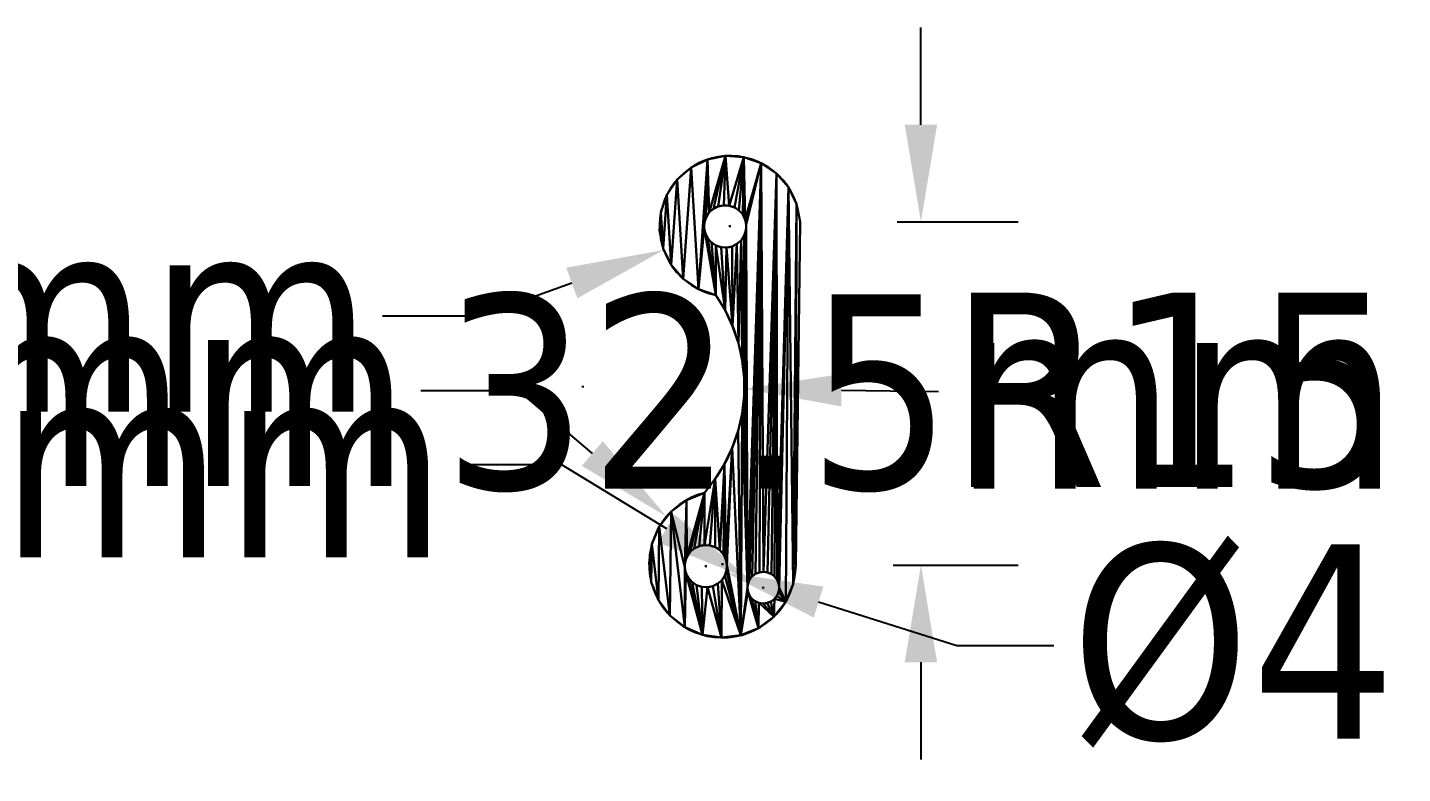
# Model space of a CAD drawing. Extents: x 8092 to 8804, y 9667 to 10646.
# Drawn here: x 8556.8 to 8687.2, y 10575.3 to 10646 of the extents above; entities that cross this region are included whole.
import ezdxf

# ---------------------------------------------------------------- set-up
doc = ezdxf.new("R2010")
doc.units = 0
doc.layers.get('0').update_dxf_attribs({"color": 13, "linetype": 'CONTINUOUS'})
doc.layers.get('DEFPOINTS').update_dxf_attribs({"linetype": 'CONTINUOUS'})
doc.styles.add('TAHOMA', font='tahoma.ttf')
doc.dimstyles.new('DIMSTYLE32', dxfattribs={"dimtxt": 18.495202, "dimasz": 9.247601, "dimexe": 9.247601, "dimexo": 9.247601, "dimgap": 1.84952, "dimtad": 0, "dimtih": 1, "dimtoh": 1, "dimdec": 1, "dimzin": 0, "dimtxsty": 'TAHOMA', "dimcen": 0.09, "dimazin": 3, "dimtfac": 1, "dimtdec": 4, "dimtofl": 0, "dimtmove": 0, "dimatfit": 3, "dimtolj": 1, "dimtzin": 0})
doc.dimstyles.new('DIMSTYLE33', dxfattribs={"dimtxt": 18.426855, "dimasz": 9.213428, "dimexe": 9.213428, "dimexo": 9.213428, "dimgap": 1.842686, "dimtad": 0, "dimtih": 1, "dimtoh": 1, "dimdec": 1, "dimzin": 0, "dimtxsty": 'TAHOMA', "dimcen": 0.09, "dimazin": 3, "dimtfac": 1, "dimtdec": 4, "dimtofl": 0, "dimtmove": 0, "dimatfit": 3, "dimtolj": 1, "dimtzin": 0})
doc.dimstyles.new('DIMSTYLE34', dxfattribs={"dimtxt": 18.466492, "dimasz": 9.233246, "dimexe": 9.233246, "dimexo": 9.233246, "dimgap": 1.846649, "dimtad": 0, "dimtih": 1, "dimtoh": 1, "dimdec": 1, "dimzin": 0, "dimtxsty": 'TAHOMA', "dimcen": 0.09, "dimazin": 3, "dimtfac": 1, "dimtdec": 4, "dimtofl": 0, "dimtmove": 0, "dimatfit": 3, "dimtolj": 1, "dimtzin": 0})
doc.dimstyles.new('DIMSTYLE35', dxfattribs={"dimtxt": 18.425101, "dimasz": 9.21255, "dimexe": 9.21255, "dimexo": 9.21255, "dimgap": 1.84251, "dimtad": 0, "dimtih": 1, "dimtoh": 1, "dimdec": 1, "dimzin": 0, "dimtxsty": 'TAHOMA', "dimcen": 0.09, "dimazin": 3, "dimtfac": 1, "dimtdec": 4, "dimtofl": 0, "dimtmove": 0, "dimatfit": 3, "dimtolj": 1, "dimtzin": 0})

# ---------------------------------------------------------------- blocks, each defined once
blk = doc.blocks.new('*D88')
at = {"color": 0}
for p, q in [((8594.12, 10611.63), (8603.35, 10611.63)), ((8603.35, 10611.63), (8610.38, 10605.65)), ((8622.64, 10595.16), (8622.82, 10595.16)), ((8622.73, 10595.07), (8622.73, 10595.25))]:
    blk.add_line(p, q, dxfattribs=at)
blk.add_solid([(8609.39, 10604.48), (8611.38, 10606.82), (8617.42, 10599.67)], dxfattribs=at)
at = {"layer": 'DEFPOINTS', "color": 0}
for p in [(8617.42, 10599.67), (8622.73, 10595.16)]:
    blk.add_point(p, dxfattribs=at)
at = {"color": 0, "insert": (8547.08, 10611.63), "char_height": 18.466, "attachment_point": 5, "style": 'TAHOMA'}
blk.add_mtext('\\A1;R7.0mm', dxfattribs=at)
blk = doc.blocks.new('*D89')
at = {"color": 0}
for p, q in [((8623.33, 10627.21), (8623.51, 10627.21)), ((8623.42, 10627.12), (8623.42, 10627.3)), ((8599.74, 10618.69), (8608.44, 10621.82)), ((8590.5, 10618.69), (8599.74, 10618.69))]:
    blk.add_line(p, q, dxfattribs=at)
blk.add_solid([(8608.97, 10620.37), (8607.92, 10623.27), (8617.15, 10624.95)], dxfattribs=at)
at = {"layer": 'DEFPOINTS', "color": 0}
for p in [(8623.42, 10627.21), (8617.15, 10624.95)]:
    blk.add_point(p, dxfattribs=at)
at = {"color": 0, "insert": (8543.39, 10618.69), "char_height": 18.495, "attachment_point": 5, "style": 'TAHOMA'}
blk.add_mtext('\\A1;R6.7mm', dxfattribs=at)
blk = doc.blocks.new('*D90')
at = {"color": 0}
for p, q in [((8609.39, 10611.99), (8609.57, 10611.99)), ((8609.48, 10611.9), (8609.48, 10612.08)), ((8634, 10611.65), (8643.21, 10611.52))]:
    blk.add_line(p, q, dxfattribs=at)
blk.add_solid([(8634.02, 10613.19), (8633.98, 10610.12), (8624.79, 10611.78)], dxfattribs=at)
at = {"layer": 'DEFPOINTS', "color": 0}
for p in [(8609.48, 10611.99), (8624.79, 10611.78)]:
    blk.add_point(p, dxfattribs=at)
at = {"color": 0, "insert": (8697.06, 10611.52), "char_height": 18.4251, "attachment_point": 5, "style": 'TAHOMA'}
blk.add_mtext('\\A1;R15.3mm', dxfattribs=at)
blk = doc.blocks.new('*D100')
at = {"color": 0}
for p, q in [((8641.54, 10636.83), (8641.54, 10646.05)), ((8639.3, 10627.62), (8650.75, 10627.62)), ((8638.91, 10595.07), (8650.75, 10595.07)), ((8641.54, 10585.86), (8641.54, 10576.65))]:
    blk.add_line(p, q, dxfattribs=at)
for points in [[(8640, 10636.83), (8643.07, 10636.83), (8641.54, 10627.62)], [(8643.07, 10585.86), (8640, 10585.86), (8641.54, 10595.07)]]:
    blk.add_solid(points, dxfattribs=at)
at = {"layer": 'DEFPOINTS', "color": 0}
for p in [(8630.08, 10627.62), (8629.69, 10595.07), (8641.54, 10595.07)]:
    blk.add_point(p, dxfattribs=at)
at = {"color": 0, "insert": (8641.54, 10611.35), "char_height": 18.427, "attachment_point": 5, "style": 'TAHOMA'}
blk.add_mtext('\\A1;32.5mm', dxfattribs=at)
blk = doc.blocks.new('*D110')
at = {"color": 0}
for p, q in [((8621.06, 10594.97), (8621.24, 10594.97)), ((8621.15, 10594.88), (8621.15, 10595.06)), ((8644.93, 10587.4), (8631.84, 10591.56)), ((8654.14, 10587.4), (8644.93, 10587.4))]:
    blk.add_line(p, q, dxfattribs=at)
blk.add_solid([(8632.3, 10593.03), (8631.37, 10590.1), (8623.06, 10594.36)], dxfattribs=at)
at = {"layer": 'DEFPOINTS', "color": 0}
for p in [(8619.25, 10595.57), (8623.06, 10594.36)]:
    blk.add_point(p, dxfattribs=at)
at = {"color": 0, "insert": (8702.7, 10587.4), "char_height": 18.4251, "attachment_point": 5, "style": 'TAHOMA'}
blk.add_mtext('\\A1;%%c4.0mm', dxfattribs=at)
blk = doc.blocks.new('*D111')
at = {"color": 0}
for p, q in [((8598.22, 10604.61), (8607.47, 10604.61)), ((8607.47, 10604.61), (8617.42, 10598.53)), ((8626.5, 10592.93), (8626.68, 10592.93)), ((8626.59, 10592.84), (8626.59, 10593.02))]:
    blk.add_line(p, q, dxfattribs=at)
blk.add_solid([(8616.61, 10597.22), (8618.22, 10599.85), (8625.31, 10593.71)], dxfattribs=at)
at = {"layer": 'DEFPOINTS', "color": 0}
for p in [(8625.31, 10593.71), (8627.87, 10592.15)]:
    blk.add_point(p, dxfattribs=at)
at = {"color": 0, "insert": (8549.48, 10604.61), "char_height": 18.4952, "attachment_point": 5, "style": 'TAHOMA'}
blk.add_mtext('\\A1;%%c3.0mm', dxfattribs=at)

msp = doc.modelspace()

# ---------------------------------------------------------------- linework, layer by layer
for p, q in [((8621.31, 10633.54, 16.07), (8621.31, 10633.54, 17.7)), ((8623.02, 10633.87, 16.07), (8623.02, 10633.87, 17.7)), ((8624.75, 10633.75, 16.07), (8624.75, 10633.75, 17.7)), ((8619.74, 10632.78, 16.07), (8619.74, 10632.78, 17.7)), ((8626.4, 10633.18, 16.07), (8626.4, 10633.18, 17.7)), ((8627.84, 10632.21, 16.07), (8627.84, 10632.21, 17.7)), ((8618.43, 10631.64, 16.07), (8618.43, 10631.64, 17.7)), ((8628.99, 10630.9, 16.07), (8628.99, 10630.9, 17.7)), ((8617.45, 10630.19, 16.07), (8617.45, 10630.19, 17.7)), ((8616.88, 10628.55, 16.07), (8616.88, 10628.55, 17.7)), ((8629.75, 10629.33, 16.07), (8629.75, 10629.33, 17.7)), ((8616.76, 10626.81, 16.07), (8616.76, 10626.81, 17.7)), ((8630.08, 10627.62, 17.7), (8629.69, 10595.07, 17.7)), ((8630.08, 10627.62, 16.07), (8629.69, 10595.07, 16.07)), ((8630.08, 10627.62, 16.07), (8630.08, 10627.62, 17.7)), ((8617.1, 10625.1, 16.07), (8617.1, 10625.1, 17.7)), ((8617.86, 10623.53, 16.07), (8617.86, 10623.53, 17.7)), ((8619, 10622.22, 16.07), (8619, 10622.22, 17.7)), ((8620.44, 10621.24, 16.07), (8620.44, 10621.24, 17.7)), ((8622.09, 10620.68, 16.07), (8622.09, 10620.68, 17.7)), ((8622.97, 10619.24, 16.07), (8622.97, 10619.24, 17.7)), ((8623.68, 10617.71, 16.07), (8623.68, 10617.71, 17.7)), ((8624.23, 10616.11, 16.07), (8624.23, 10616.11, 17.7)), ((8624.59, 10614.47, 16.07), (8624.59, 10614.47, 17.7)), ((8624.77, 10612.79, 16.07), (8624.77, 10612.79, 17.7)), ((8624.77, 10611.11, 16.07), (8624.77, 10611.11, 17.7)), ((8624.58, 10609.43, 16.07), (8624.58, 10609.43, 17.7)), ((8624.2, 10607.79, 16.07), (8624.2, 10607.79, 17.7)), ((8623.65, 10606.19, 16.07), (8623.65, 10606.19, 17.7)), ((8622.93, 10604.67, 16.07), (8622.93, 10604.67, 17.7)), ((8622.04, 10603.24, 16.07), (8622.04, 10603.24, 17.7)), ((8619.32, 10601.23, 16.07), (8619.32, 10601.23, 17.7)), ((8621.01, 10601.91, 16.07), (8621.01, 10601.91, 17.7)), ((8617.86, 10600.14, 16.07), (8617.86, 10600.14, 17.7)), ((8616.73, 10598.72, 16.07), (8616.73, 10598.72, 17.7)), ((8616.02, 10597.04, 16.07), (8616.02, 10597.04, 17.7)), ((8615.76, 10595.24, 16.07), (8615.76, 10595.24, 17.7)), ((8629.69, 10595.07, 16.07), (8629.69, 10595.07, 17.7)), ((8615.97, 10593.44, 16.07), (8615.97, 10593.44, 17.7)), ((8629.43, 10593.27, 16.07), (8629.43, 10593.27, 17.7)), ((8616.65, 10591.75, 16.07), (8616.65, 10591.75, 17.7)), ((8628.72, 10591.6, 16.07), (8628.72, 10591.6, 17.7)), ((8617.74, 10590.29, 16.07), (8617.74, 10590.29, 17.7)), ((8619.17, 10589.17, 16.07), (8619.17, 10589.17, 17.7)), ((8626.14, 10589.08, 16.07), (8626.14, 10589.08, 17.7)), ((8627.59, 10590.17, 16.07), (8627.59, 10590.17, 17.7)), ((8620.84, 10588.45, 16.07), (8620.84, 10588.45, 17.7)), ((8622.64, 10588.19, 16.07), (8622.64, 10588.19, 17.7)), ((8624.45, 10588.41, 16.07), (8624.45, 10588.41, 17.7))]:
    msp.add_line(p, q)
at = {"extrusion": (0, 0, -1)}
for centre, radius in [((-8622.98, 10627.19, -17.7), 2), ((-8621.15, 10594.97, -17.7), 2), ((-8626.59, 10592.93, -17.7), 1.5)]:
    msp.add_circle(centre, radius, dxfattribs=at)
for centre, radius, start, end in [((8623.42, 10627.21, 17.7), 6.67, 3.492, 258.492), ((8623.42, 10627.21, 16.07), 6.67, 3.492, 258.492), ((8622.73, 10595.16, 17.7), 6.97, 104.2982, 359.2982), ((8622.73, 10595.16, 16.07), 6.97, 104.2982, 359.2982)]:
    msp.add_arc(centre, radius, start, end)
for centre in [(-8609.48, 10611.99, -17.7), (-8609.48, 10611.99, -16.07)]:
    msp.add_arc(centre, 15.31, 145.4481, 221.1788, dxfattribs=at)

# ---------------------------------------------------------------- dimensions: what is measured, and where the dimension line sits
at = {"color": 250}
dim = msp.add_linear_dim(base=(8641.5393, 10595.0722, 17.6988), p1=(8630.0823, 10627.6206, 17.6988), p2=(8629.6935, 10595.0722, 17.6988), angle=90, dimstyle='DIMSTYLE33', override={"dimpost": 'mm'}, dxfattribs=at)
dim.commit()
dim.dimension.update_dxf_attribs({"geometry": '*D100', "text_midpoint": (8641.5393, 10611.3464, 17.6988)})
for center, mpoint, dimstyle, picture, middle in [((8623.42, 10627.21, 0.7), (8617.15, 10624.95, 0.7), 'DIMSTYLE32', '*D89', (8543.39, 10618.69, 0.7)), ((8622.73, 10595.16, 0.7), (8617.42, 10599.67, 0.7), 'DIMSTYLE34', '*D88', (8547.08, 10611.63, 0.7)), ((8609.48, 10611.99, 0.7), (8624.79, 10611.78, 0.7), 'DIMSTYLE35', '*D90', (8643.21, 10611.52, 0.7))]:
    dim = msp.add_radius_dim(center=center, mpoint=mpoint, dimstyle=dimstyle, override={"dimpost": 'mm'}, dxfattribs=at)
    dim.commit()
    dim.dimension.update_dxf_attribs({"geometry": picture, "text_midpoint": middle, "dimtype": 164})
for p1, p2, dimstyle, picture, middle in [((8627.87, 10592.15, 0.7), (8625.31, 10593.71, 0.7), 'DIMSTYLE32', '*D111', (8549.48, 10604.61, 0.7)), ((8619.25, 10595.57, 0.7), (8623.06, 10594.36, 0.7), 'DIMSTYLE35', '*D110', (8702.7, 10587.4, 0.7))]:
    dim = msp.add_diameter_dim_2p(p1=p1, p2=p2, dimstyle=dimstyle, override={"dimpost": 'mm'}, dxfattribs=at)
    dim.commit()
    dim.dimension.update_dxf_attribs({"geometry": picture, "text_midpoint": middle, "dimtype": 163})

# ---------------------------------------------------------------- meshes
mesh = msp.add_polyface()
corners = [(8615.97, 10593.44, 17.7), (8616.02, 10597.04, 17.7), (8615.76, 10595.24, 17.7), (8616.65, 10591.75, 17.7), (8616.73, 10598.72, 17.7), (8617.74, 10590.29, 17.7), (8617.86, 10600.14, 17.7), (8619.17, 10589.17, 17.7), (8619.16, 10594.83, 17.7), (8619.26, 10594.32, 17.7), (8620.84, 10588.45, 17.7), (8619.49, 10593.85, 17.7), (8619.84, 10593.46, 17.7), (8620.27, 10593.17, 17.7), (8620.77, 10593, 17.7), (8621.29, 10592.97, 17.7), (8622.64, 10588.19, 17.7), (8621.8, 10593.07, 17.7), (8622.27, 10593.31, 17.7), (8622.66, 10593.65, 17.7), (8624.45, 10588.41, 17.7), (8622.95, 10594.09, 17.7), (8623.12, 10594.58, 17.7), (8623.15, 10595.1, 17.7), (8623.65, 10606.19, 17.7), (8624.2, 10607.79, 17.7), (8624.58, 10609.43, 17.7), (8625.09, 10592.95, 17.7), (8625.14, 10592.56, 17.7), (8626.14, 10589.08, 17.7), (8624.77, 10611.11, 17.7), (8624.77, 10612.79, 17.7), (8624.78, 10626.31, 17.7), (8624.94, 10626.8, 17.7), (8624.98, 10627.32, 17.7), (8625.28, 10592.2, 17.7), (8625.52, 10591.88, 17.7), (8625.82, 10591.64, 17.7), (8626.18, 10591.49, 17.7), (8627.59, 10590.17, 17.7), (8626.57, 10591.43, 17.7), (8626.96, 10591.48, 17.7), (8627.32, 10591.62, 17.7), (8627.64, 10591.86, 17.7), (8628.72, 10591.6, 17.7), (8627.88, 10592.17, 17.7), (8628.03, 10592.52, 17.7), (8628.09, 10592.91, 17.7), (8617.1, 10625.1, 17.7), (8616.88, 10628.55, 17.7), (8616.76, 10626.81, 17.7), (8617.45, 10630.19, 17.7), (8617.86, 10623.53, 17.7), (8618.43, 10631.64, 17.7), (8619, 10622.22, 17.7), (8619.74, 10632.78, 17.7), (8620.44, 10621.24, 17.7), (8621.31, 10633.54, 17.7), (8620.99, 10627.05, 17.7), (8621.02, 10627.57, 17.7), (8621.18, 10628.06, 17.7), (8621.47, 10628.5, 17.7), (8623.02, 10633.87, 17.7), (8621.86, 10628.85, 17.7), (8622.33, 10629.08, 17.7), (8622.84, 10629.18, 17.7), (8623.36, 10629.15, 17.7), (8624.75, 10633.75, 17.7), (8623.86, 10628.98, 17.7), (8624.29, 10628.69, 17.7), (8624.64, 10628.3, 17.7), (8624.87, 10627.84, 17.7), (8626.4, 10633.18, 17.7), (8625.15, 10593.34, 17.7), (8625.3, 10593.7, 17.7), (8625.54, 10594, 17.7), (8625.86, 10594.24, 17.7), (8626.22, 10594.38, 17.7), (8626.61, 10594.43, 17.7), (8627.84, 10632.21, 17.7), (8627, 10594.37, 17.7), (8627.36, 10594.22, 17.7), (8627.66, 10593.98, 17.7), (8627.9, 10593.66, 17.7), (8628.99, 10630.9, 17.7), (8628.04, 10593.3, 17.7), (8629.43, 10593.27, 17.7), (8629.75, 10629.33, 17.7), (8629.69, 10595.07, 17.7), (8630.08, 10627.62, 17.7), (8622.09, 10620.68, 17.7), (8621.09, 10626.54, 17.7), (8621.32, 10626.07, 17.7), (8621.67, 10625.68, 17.7), (8622.1, 10625.39, 17.7), (8622.97, 10619.24, 17.7), (8622.6, 10625.22, 17.7), (8623.12, 10625.19, 17.7), (8623.68, 10617.71, 17.7), (8623.63, 10625.29, 17.7), (8624.1, 10625.53, 17.7), (8624.23, 10616.11, 17.7), (8624.49, 10625.87, 17.7), (8624.59, 10614.47, 17.7), (8619.32, 10601.23, 17.7), (8619.19, 10595.35, 17.7), (8619.36, 10595.85, 17.7), (8621.01, 10601.91, 17.7), (8619.65, 10596.28, 17.7), (8620.04, 10596.63, 17.7), (8620.5, 10596.86, 17.7), (8621.02, 10596.96, 17.7), (8622.04, 10603.24, 17.7), (8621.54, 10596.93, 17.7), (8622.03, 10596.76, 17.7), (8622.47, 10596.47, 17.7), (8622.93, 10604.67, 17.7), (8622.81, 10596.08, 17.7), (8623.05, 10595.62, 17.7)]
mesh.append_faces([[corners[k] for k in face] for face in [(0, 1, 2), (48, 49, 50), (87, 88, 89)]], dxfattribs={"vtx0": -1})
mesh.append_faces([[corners[k] for k in face] for face in [(1, 3, 4), (4, 5, 6), (8, 7, 9), (9, 10, 11), (11, 10, 12), (12, 10, 13), (13, 10, 14), (14, 10, 15), (15, 16, 17), (17, 16, 18), (18, 16, 19), (19, 20, 21), (21, 20, 22), (22, 20, 23), (24, 20, 25), (25, 20, 26), (27, 20, 28), (26, 27, 30), (30, 27, 31), (32, 27, 33), (33, 27, 34), (28, 29, 35), (35, 29, 36), (36, 29, 37), (37, 29, 38), (38, 39, 40), (40, 39, 41), (41, 39, 42), (42, 39, 43), (43, 44, 45), (45, 44, 46), (46, 44, 47), (49, 48, 51), (51, 52, 53), (53, 54, 55), (55, 56, 57), (57, 61, 62), (62, 66, 67), (67, 71, 72), (72, 78, 79), (79, 83, 84), (84, 86, 87), (90, 58, 56), (58, 90, 91), (91, 90, 92), (92, 90, 93), (93, 90, 94), (94, 95, 96), (96, 95, 97), (97, 98, 99), (99, 98, 100), (100, 101, 102), (102, 103, 32), (104, 106, 107), (107, 111, 112), (112, 115, 116), (116, 118, 24)]], dxfattribs={"vtx0": -1, "vtx1": -1})
mesh.append_faces([[corners[k] for k in face] for face in [(6, 7, 8), (23, 20, 24), (26, 20, 27), (31, 27, 32), (57, 56, 58), (72, 34, 27), (84, 47, 44)]], dxfattribs={"vtx0": -1, "vtx1": -1, "vtx2": -1})
mesh.append_faces([[corners[k] for k in face] for face in [(1, 0, 3), (4, 3, 5), (6, 5, 7), (9, 7, 10), (15, 10, 16), (19, 16, 20), (28, 20, 29), (38, 29, 39), (43, 39, 44), (51, 48, 52), (53, 52, 54), (55, 54, 56), (57, 58, 59), (57, 59, 60), (57, 60, 61), (62, 61, 63), (62, 63, 64), (62, 64, 65), (62, 65, 66), (67, 66, 68), (67, 68, 69), (67, 69, 70), (67, 70, 71), (72, 71, 34), (72, 27, 73), (72, 73, 74), (72, 74, 75), (72, 75, 76), (72, 76, 77), (72, 77, 78), (79, 78, 80), (79, 80, 81), (79, 81, 82), (79, 82, 83), (84, 83, 85), (84, 85, 47), (84, 44, 86), (87, 86, 88), (94, 90, 95), (97, 95, 98), (100, 98, 101), (102, 101, 103), (32, 103, 31), (8, 104, 6), (104, 8, 105), (104, 105, 106), (107, 106, 108), (107, 108, 109), (107, 109, 110), (107, 110, 111), (112, 111, 113), (112, 113, 114), (112, 114, 115), (116, 115, 117), (116, 117, 118), (24, 118, 23)]], dxfattribs={"vtx0": -1, "vtx2": -1})
mesh = msp.add_polyface()
corners = [(8619.74, 10632.78, 17.7), (8621.31, 10633.54, 16.07), (8619.74, 10632.78, 16.07), (8621.31, 10633.54, 17.7)]
mesh.append_faces([[corners[k] for k in face] for face in [(0, 1, 2), (1, 0, 3)]], dxfattribs={"vtx0": -1})
mesh = msp.add_polyface()
corners = [(8621.31, 10633.54, 17.7), (8623.02, 10633.87, 16.07), (8621.31, 10633.54, 16.07), (8623.02, 10633.87, 17.7)]
mesh.append_faces([[corners[k] for k in face] for face in [(0, 1, 2), (1, 0, 3)]], dxfattribs={"vtx0": -1})
mesh = msp.add_polyface()
corners = [(8623.02, 10633.87, 17.7), (8624.75, 10633.75, 16.07), (8623.02, 10633.87, 16.07), (8624.75, 10633.75, 17.7)]
mesh.append_faces([[corners[k] for k in face] for face in [(0, 1, 2), (1, 0, 3)]], dxfattribs={"vtx0": -1})
mesh = msp.add_polyface()
corners = [(8624.75, 10633.75, 17.7), (8626.4, 10633.18, 16.07), (8624.75, 10633.75, 16.07), (8626.4, 10633.18, 17.7)]
mesh.append_faces([[corners[k] for k in face] for face in [(0, 1, 2), (1, 0, 3)]], dxfattribs={"vtx0": -1})
mesh = msp.add_polyface()
corners = [(8618.43, 10631.64, 17.7), (8619.74, 10632.78, 16.07), (8618.43, 10631.64, 16.07), (8619.74, 10632.78, 17.7)]
mesh.append_faces([[corners[k] for k in face] for face in [(0, 1, 2), (1, 0, 3)]], dxfattribs={"vtx0": -1})
mesh = msp.add_polyface()
corners = [(8626.4, 10633.18, 17.7), (8627.84, 10632.21, 16.07), (8626.4, 10633.18, 16.07), (8627.84, 10632.21, 17.7)]
mesh.append_faces([[corners[k] for k in face] for face in [(0, 1, 2), (1, 0, 3)]], dxfattribs={"vtx0": -1})
mesh = msp.add_polyface()
corners = [(8627.84, 10632.21, 16.07), (8628.99, 10630.9, 17.7), (8628.99, 10630.9, 16.07), (8627.84, 10632.21, 17.7)]
mesh.append_faces([[corners[k] for k in face] for face in [(0, 1, 2), (1, 0, 3)]], dxfattribs={"vtx0": -1})
mesh = msp.add_polyface()
corners = [(8618.43, 10631.64, 17.7), (8617.45, 10630.19, 16.07), (8617.45, 10630.19, 17.7), (8618.43, 10631.64, 16.07)]
mesh.append_faces([[corners[k] for k in face] for face in [(0, 1, 2), (1, 0, 3)]], dxfattribs={"vtx0": -1})
mesh = msp.add_polyface()
corners = [(8628.99, 10630.9, 16.07), (8629.75, 10629.33, 17.7), (8629.75, 10629.33, 16.07), (8628.99, 10630.9, 17.7)]
mesh.append_faces([[corners[k] for k in face] for face in [(0, 1, 2), (1, 0, 3)]], dxfattribs={"vtx0": -1})
mesh = msp.add_polyface()
corners = [(8617.45, 10630.19, 17.7), (8616.88, 10628.55, 16.07), (8616.88, 10628.55, 17.7), (8617.45, 10630.19, 16.07)]
mesh.append_faces([[corners[k] for k in face] for face in [(0, 1, 2), (1, 0, 3)]], dxfattribs={"vtx0": -1})
mesh = msp.add_polyface()
corners = [(8616.88, 10628.55, 17.7), (8616.76, 10626.81, 16.07), (8616.76, 10626.81, 17.7), (8616.88, 10628.55, 16.07)]
mesh.append_faces([[corners[k] for k in face] for face in [(0, 1, 2), (1, 0, 3)]], dxfattribs={"vtx0": -1})
mesh = msp.add_polyface()
corners = [(8629.75, 10629.33, 16.07), (8630.08, 10627.62, 17.7), (8630.08, 10627.62, 16.07), (8629.75, 10629.33, 17.7)]
mesh.append_faces([[corners[k] for k in face] for face in [(0, 1, 2), (1, 0, 3)]], dxfattribs={"vtx0": -1})
mesh = msp.add_polyface()
corners = [(8616.76, 10626.81, 17.7), (8617.1, 10625.1, 16.07), (8617.1, 10625.1, 17.7), (8616.76, 10626.81, 16.07)]
mesh.append_faces([[corners[k] for k in face] for face in [(0, 1, 2), (1, 0, 3)]], dxfattribs={"vtx0": -1})
mesh = msp.add_polyface()
corners = [(8630.08, 10627.62, 16.07), (8629.69, 10595.07, 17.7), (8629.69, 10595.07, 16.07), (8630.08, 10627.62, 17.7)]
mesh.append_faces([[corners[k] for k in face] for face in [(0, 1, 2), (1, 0, 3)]], dxfattribs={"vtx0": -1})
mesh = msp.add_polyface()
corners = [(8617.1, 10625.1, 17.7), (8617.86, 10623.53, 16.07), (8617.86, 10623.53, 17.7), (8617.1, 10625.1, 16.07)]
mesh.append_faces([[corners[k] for k in face] for face in [(0, 1, 2), (1, 0, 3)]], dxfattribs={"vtx0": -1})
mesh = msp.add_polyface()
corners = [(8617.86, 10623.53, 17.7), (8619, 10622.22, 16.07), (8619, 10622.22, 17.7), (8617.86, 10623.53, 16.07)]
mesh.append_faces([[corners[k] for k in face] for face in [(0, 1, 2), (1, 0, 3)]], dxfattribs={"vtx0": -1})
mesh = msp.add_polyface()
corners = [(8620.44, 10621.24, 17.7), (8619, 10622.22, 16.07), (8620.44, 10621.24, 16.07), (8619, 10622.22, 17.7)]
mesh.append_faces([[corners[k] for k in face] for face in [(0, 1, 2), (1, 0, 3)]], dxfattribs={"vtx0": -1})
mesh = msp.add_polyface()
corners = [(8622.09, 10620.68, 17.7), (8620.44, 10621.24, 16.07), (8622.09, 10620.68, 16.07), (8620.44, 10621.24, 17.7)]
mesh.append_faces([[corners[k] for k in face] for face in [(0, 1, 2), (1, 0, 3)]], dxfattribs={"vtx0": -1})
mesh = msp.add_polyface()
corners = [(8622.09, 10620.68, 17.7), (8622.97, 10619.24, 16.07), (8622.97, 10619.24, 17.7), (8622.09, 10620.68, 16.07)]
mesh.append_faces([[corners[k] for k in face] for face in [(0, 1, 2), (1, 0, 3)]], dxfattribs={"vtx0": -1})
mesh = msp.add_polyface()
corners = [(8622.97, 10619.24, 17.7), (8623.68, 10617.71, 16.07), (8623.68, 10617.71, 17.7), (8622.97, 10619.24, 16.07)]
mesh.append_faces([[corners[k] for k in face] for face in [(0, 1, 2), (1, 0, 3)]], dxfattribs={"vtx0": -1})
mesh = msp.add_polyface()
corners = [(8623.68, 10617.71, 17.7), (8624.23, 10616.11, 16.07), (8624.23, 10616.11, 17.7), (8623.68, 10617.71, 16.07)]
mesh.append_faces([[corners[k] for k in face] for face in [(0, 1, 2), (1, 0, 3)]], dxfattribs={"vtx0": -1})
mesh = msp.add_polyface()
corners = [(8624.23, 10616.11, 17.7), (8624.59, 10614.47, 16.07), (8624.59, 10614.47, 17.7), (8624.23, 10616.11, 16.07)]
mesh.append_faces([[corners[k] for k in face] for face in [(0, 1, 2), (1, 0, 3)]], dxfattribs={"vtx0": -1})
mesh = msp.add_polyface()
corners = [(8624.59, 10614.47, 17.7), (8624.77, 10612.79, 16.07), (8624.77, 10612.79, 17.7), (8624.59, 10614.47, 16.07)]
mesh.append_faces([[corners[k] for k in face] for face in [(0, 1, 2), (1, 0, 3)]], dxfattribs={"vtx0": -1})
mesh = msp.add_polyface()
corners = [(8624.77, 10612.79, 17.7), (8624.77, 10611.11, 16.07), (8624.77, 10611.11, 17.7), (8624.77, 10612.79, 16.07)]
mesh.append_faces([[corners[k] for k in face] for face in [(0, 1, 2), (1, 0, 3)]], dxfattribs={"vtx0": -1})
mesh = msp.add_polyface()
corners = [(8624.77, 10611.11, 17.7), (8624.58, 10609.43, 16.07), (8624.58, 10609.43, 17.7), (8624.77, 10611.11, 16.07)]
mesh.append_faces([[corners[k] for k in face] for face in [(0, 1, 2), (1, 0, 3)]], dxfattribs={"vtx0": -1})
mesh = msp.add_polyface()
corners = [(8624.58, 10609.43, 17.7), (8624.2, 10607.79, 16.07), (8624.2, 10607.79, 17.7), (8624.58, 10609.43, 16.07)]
mesh.append_faces([[corners[k] for k in face] for face in [(0, 1, 2), (1, 0, 3)]], dxfattribs={"vtx0": -1})
mesh = msp.add_polyface()
corners = [(8624.2, 10607.79, 17.7), (8623.65, 10606.19, 16.07), (8623.65, 10606.19, 17.7), (8624.2, 10607.79, 16.07)]
mesh.append_faces([[corners[k] for k in face] for face in [(0, 1, 2), (1, 0, 3)]], dxfattribs={"vtx0": -1})
mesh = msp.add_polyface()
corners = [(8623.65, 10606.19, 17.7), (8622.93, 10604.67, 16.07), (8622.93, 10604.67, 17.7), (8623.65, 10606.19, 16.07)]
mesh.append_faces([[corners[k] for k in face] for face in [(0, 1, 2), (1, 0, 3)]], dxfattribs={"vtx0": -1})
mesh = msp.add_polyface()
corners = [(8622.93, 10604.67, 17.7), (8622.04, 10603.24, 16.07), (8622.04, 10603.24, 17.7), (8622.93, 10604.67, 16.07)]
mesh.append_faces([[corners[k] for k in face] for face in [(0, 1, 2), (1, 0, 3)]], dxfattribs={"vtx0": -1})
mesh = msp.add_polyface()
corners = [(8622.04, 10603.24, 17.7), (8621.01, 10601.91, 16.07), (8621.01, 10601.91, 17.7), (8622.04, 10603.24, 16.07)]
mesh.append_faces([[corners[k] for k in face] for face in [(0, 1, 2), (1, 0, 3)]], dxfattribs={"vtx0": -1})
mesh = msp.add_polyface()
corners = [(8617.86, 10600.14, 17.7), (8619.32, 10601.23, 16.07), (8617.86, 10600.14, 16.07), (8619.32, 10601.23, 17.7)]
mesh.append_faces([[corners[k] for k in face] for face in [(0, 1, 2), (1, 0, 3)]], dxfattribs={"vtx0": -1})
mesh = msp.add_polyface()
corners = [(8619.32, 10601.23, 17.7), (8621.01, 10601.91, 16.07), (8619.32, 10601.23, 16.07), (8621.01, 10601.91, 17.7)]
mesh.append_faces([[corners[k] for k in face] for face in [(0, 1, 2), (1, 0, 3)]], dxfattribs={"vtx0": -1})
mesh = msp.add_polyface()
corners = [(8617.86, 10600.14, 17.7), (8616.73, 10598.72, 16.07), (8616.73, 10598.72, 17.7), (8617.86, 10600.14, 16.07)]
mesh.append_faces([[corners[k] for k in face] for face in [(0, 1, 2), (1, 0, 3)]], dxfattribs={"vtx0": -1})
mesh = msp.add_polyface()
corners = [(8616.73, 10598.72, 17.7), (8616.02, 10597.04, 16.07), (8616.02, 10597.04, 17.7), (8616.73, 10598.72, 16.07)]
mesh.append_faces([[corners[k] for k in face] for face in [(0, 1, 2), (1, 0, 3)]], dxfattribs={"vtx0": -1})
mesh = msp.add_polyface()
corners = [(8616.02, 10597.04, 17.7), (8615.76, 10595.24, 16.07), (8615.76, 10595.24, 17.7), (8616.02, 10597.04, 16.07)]
mesh.append_faces([[corners[k] for k in face] for face in [(0, 1, 2), (1, 0, 3)]], dxfattribs={"vtx0": -1})
mesh = msp.add_polyface()
corners = [(8615.76, 10595.24, 17.7), (8615.97, 10593.44, 16.07), (8615.97, 10593.44, 17.7), (8615.76, 10595.24, 16.07)]
mesh.append_faces([[corners[k] for k in face] for face in [(0, 1, 2), (1, 0, 3)]], dxfattribs={"vtx0": -1})
mesh = msp.add_polyface()
corners = [(8629.69, 10595.07, 16.07), (8629.43, 10593.27, 17.7), (8629.43, 10593.27, 16.07), (8629.69, 10595.07, 17.7)]
mesh.append_faces([[corners[k] for k in face] for face in [(0, 1, 2), (1, 0, 3)]], dxfattribs={"vtx0": -1})
mesh = msp.add_polyface()
corners = [(8615.97, 10593.44, 17.7), (8616.65, 10591.75, 16.07), (8616.65, 10591.75, 17.7), (8615.97, 10593.44, 16.07)]
mesh.append_faces([[corners[k] for k in face] for face in [(0, 1, 2), (1, 0, 3)]], dxfattribs={"vtx0": -1})
mesh = msp.add_polyface()
corners = [(8629.43, 10593.27, 16.07), (8628.72, 10591.6, 17.7), (8628.72, 10591.6, 16.07), (8629.43, 10593.27, 17.7)]
mesh.append_faces([[corners[k] for k in face] for face in [(0, 1, 2), (1, 0, 3)]], dxfattribs={"vtx0": -1})
mesh = msp.add_polyface()
corners = [(8616.65, 10591.75, 17.7), (8617.74, 10590.29, 16.07), (8617.74, 10590.29, 17.7), (8616.65, 10591.75, 16.07)]
mesh.append_faces([[corners[k] for k in face] for face in [(0, 1, 2), (1, 0, 3)]], dxfattribs={"vtx0": -1})
mesh = msp.add_polyface()
corners = [(8628.72, 10591.6, 16.07), (8627.59, 10590.17, 17.7), (8627.59, 10590.17, 16.07), (8628.72, 10591.6, 17.7)]
mesh.append_faces([[corners[k] for k in face] for face in [(0, 1, 2), (1, 0, 3)]], dxfattribs={"vtx0": -1})
mesh = msp.add_polyface()
corners = [(8619.17, 10589.17, 17.7), (8617.74, 10590.29, 16.07), (8619.17, 10589.17, 16.07), (8617.74, 10590.29, 17.7)]
mesh.append_faces([[corners[k] for k in face] for face in [(0, 1, 2), (1, 0, 3)]], dxfattribs={"vtx0": -1})
mesh = msp.add_polyface()
corners = [(8620.84, 10588.45, 17.7), (8619.17, 10589.17, 16.07), (8620.84, 10588.45, 16.07), (8619.17, 10589.17, 17.7)]
mesh.append_faces([[corners[k] for k in face] for face in [(0, 1, 2), (1, 0, 3)]], dxfattribs={"vtx0": -1})
mesh = msp.add_polyface()
corners = [(8626.14, 10589.08, 17.7), (8624.45, 10588.41, 16.07), (8626.14, 10589.08, 16.07), (8624.45, 10588.41, 17.7)]
mesh.append_faces([[corners[k] for k in face] for face in [(0, 1, 2), (1, 0, 3)]], dxfattribs={"vtx0": -1})
mesh = msp.add_polyface()
corners = [(8627.59, 10590.17, 17.7), (8626.14, 10589.08, 16.07), (8627.59, 10590.17, 16.07), (8626.14, 10589.08, 17.7)]
mesh.append_faces([[corners[k] for k in face] for face in [(0, 1, 2), (1, 0, 3)]], dxfattribs={"vtx0": -1})
mesh = msp.add_polyface()
corners = [(8622.64, 10588.19, 17.7), (8620.84, 10588.45, 16.07), (8622.64, 10588.19, 16.07), (8620.84, 10588.45, 17.7)]
mesh.append_faces([[corners[k] for k in face] for face in [(0, 1, 2), (1, 0, 3)]], dxfattribs={"vtx0": -1})
mesh = msp.add_polyface()
corners = [(8624.45, 10588.41, 17.7), (8622.64, 10588.19, 16.07), (8624.45, 10588.41, 16.07), (8622.64, 10588.19, 17.7)]
mesh.append_faces([[corners[k] for k in face] for face in [(0, 1, 2), (1, 0, 3)]], dxfattribs={"vtx0": -1})

doc.saveas('drawing.dxf')
